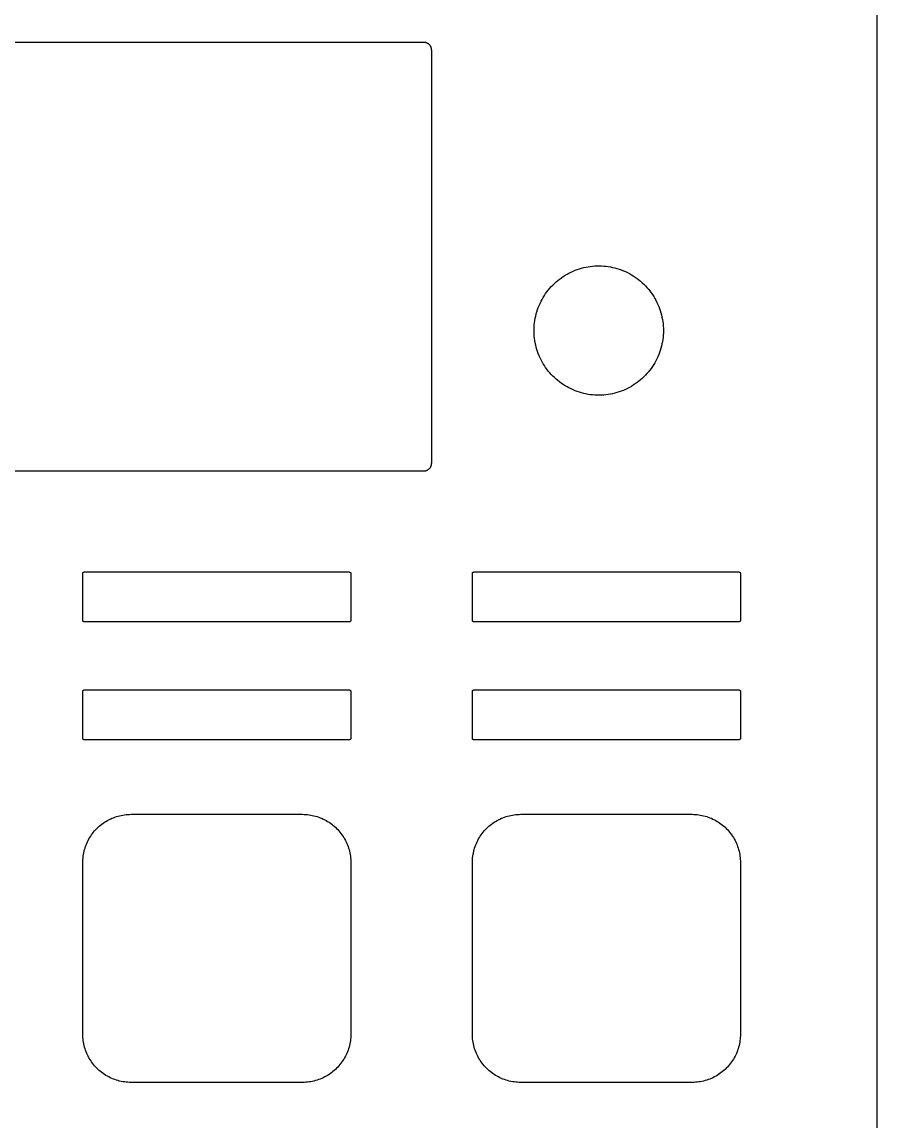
# Model space of a CAD drawing. Header units: millimetres. Extents: x -12 to 325, y -161 to 218.
# Drawn here: x 49.2 to 104.1, y 89.8 to 160.3 of the extents above; entities that cross this region are included whole.
import ezdxf

# ---------------------------------------------------------------- set-up
doc = ezdxf.new("R2010")
doc.units = ezdxf.units.MM
doc.header["$MEASUREMENT"] = 0
doc.layers.add('plot', color=12, linetype='Continuous', true_color=0xb80000)

msp = doc.modelspace()

# ---------------------------------------------------------------- linework, layer by layer
at = {"layer": 'plot'}
for points in [[(104.093, -4.16), (104.093, 166.34)], [(3.589, 159.035), (74.996, 159.035), (75.007, 159.035), (75.018, 159.035), (75.029, 159.034), (75.041, 159.033), (75.052, 159.032), (75.063, 159.03), (75.075, 159.029), (75.087, 159.027), (75.098, 159.024), (75.11, 159.022), (75.121, 159.019), (75.133, 159.016), (75.145, 159.012), (75.156, 159.009), (75.168, 159.004), (75.18, 159), (75.191, 158.995), (75.203, 158.99), (75.214, 158.985), (75.225, 158.979), (75.236, 158.973), (75.247, 158.967), (75.258, 158.96), (75.269, 158.954), (75.28, 158.946), (75.29, 158.939), (75.301, 158.931), (75.311, 158.923), (75.321, 158.915), (75.33, 158.906), (75.34, 158.898), (75.349, 158.889), (75.358, 158.879), (75.367, 158.87), (75.375, 158.86), (75.384, 158.85), (75.392, 158.84), (75.399, 158.83), (75.407, 158.819), (75.414, 158.809), (75.421, 158.798), (75.427, 158.787), (75.434, 158.776), (75.44, 158.765), (75.445, 158.753), (75.451, 158.742), (75.456, 158.731), (75.46, 158.719), (75.465, 158.708), (75.469, 158.696), (75.473, 158.684), (75.476, 158.673), (75.479, 158.661), (75.482, 158.649), (75.485, 158.638), (75.487, 158.626), (75.489, 158.615), (75.491, 158.603), (75.492, 158.591), (75.494, 158.58), (75.494, 158.569), (75.495, 158.557), (75.495, 158.546), (75.496, 158.535), (75.496, 131.996), (75.495, 131.985), (75.495, 131.973), (75.494, 131.962), (75.494, 131.951), (75.492, 131.939), (75.491, 131.928), (75.489, 131.916), (75.487, 131.905), (75.485, 131.893), (75.482, 131.881), (75.479, 131.87), (75.476, 131.858), (75.473, 131.846), (75.469, 131.835), (75.465, 131.823), (75.46, 131.812), (75.456, 131.8), (75.451, 131.789), (75.445, 131.777), (75.44, 131.766), (75.434, 131.755), (75.427, 131.744), (75.421, 131.733), (75.414, 131.722), (75.407, 131.711), (75.399, 131.701), (75.392, 131.691), (75.384, 131.681), (75.375, 131.671), (75.367, 131.661), (75.358, 131.651), (75.349, 131.642), (75.34, 131.633), (75.33, 131.624), (75.321, 131.616), (75.311, 131.608), (75.301, 131.6), (75.29, 131.592), (75.28, 131.584), (75.269, 131.577), (75.258, 131.57), (75.247, 131.564), (75.236, 131.557), (75.225, 131.552), (75.214, 131.546), (75.203, 131.541), (75.191, 131.536), (75.18, 131.531), (75.168, 131.526), (75.156, 131.522), (75.145, 131.518), (75.133, 131.515), (75.121, 131.512), (75.11, 131.509), (75.098, 131.506), (75.087, 131.504), (75.075, 131.502), (75.063, 131.5), (75.052, 131.499), (75.041, 131.498), (75.029, 131.497), (75.018, 131.496), (75.007, 131.496), (74.996, 131.496), (3.589, 131.496)], [(90.386, 140.524), (90.383, 140.38), (90.376, 140.236), (90.363, 140.093), (90.346, 139.95), (90.324, 139.808), (90.296, 139.666), (90.264, 139.526), (90.227, 139.387), (90.185, 139.249), (90.138, 139.112), (90.087, 138.978), (90.031, 138.845), (89.97, 138.714), (89.905, 138.586), (89.836, 138.46), (89.762, 138.336), (89.684, 138.215), (89.602, 138.097), (89.515, 137.981), (89.425, 137.869), (89.331, 137.76), (89.233, 137.654), (89.132, 137.552), (89.027, 137.453), (88.919, 137.358), (88.807, 137.267), (88.693, 137.18), (88.575, 137.096), (88.455, 137.017), (88.332, 136.942), (88.206, 136.872), (88.078, 136.806), (87.948, 136.744), (87.816, 136.687), (87.682, 136.634), (87.546, 136.586), (87.408, 136.543), (87.269, 136.505), (87.129, 136.472), (86.988, 136.443), (86.846, 136.419), (86.703, 136.401), (86.56, 136.387), (86.416, 136.378), (86.272, 136.374), (86.128, 136.376), (85.984, 136.382), (85.84, 136.393), (85.697, 136.409), (85.555, 136.431), (85.413, 136.457), (85.272, 136.488), (85.133, 136.524), (84.995, 136.564), (84.858, 136.61), (84.723, 136.66), (84.59, 136.715), (84.458, 136.774), (84.329, 136.838), (84.203, 136.907), (84.078, 136.979), (83.957, 137.056), (83.838, 137.137), (83.721, 137.223), (83.608, 137.312), (83.498, 137.405), (83.392, 137.502), (83.289, 137.603), (83.189, 137.707), (83.093, 137.814), (83.001, 137.925), (82.913, 138.039), (82.828, 138.155), (82.748, 138.275), (82.672, 138.398), (82.601, 138.522), (82.533, 138.65), (82.47, 138.779), (82.412, 138.911), (82.359, 139.045), (82.31, 139.18), (82.265, 139.317), (82.226, 139.456), (82.191, 139.596), (82.161, 139.737), (82.136, 139.879), (82.116, 140.021), (82.102, 140.165), (82.092, 140.308), (82.087, 140.452), (82.087, 140.596), (82.092, 140.74), (82.102, 140.884), (82.116, 141.027), (82.136, 141.17), (82.161, 141.312), (82.191, 141.453), (82.226, 141.593), (82.265, 141.731), (82.31, 141.868), (82.359, 142.004), (82.412, 142.137), (82.47, 142.269), (82.533, 142.399), (82.601, 142.526), (82.672, 142.651), (82.748, 142.773), (82.828, 142.893), (82.913, 143.01), (83.001, 143.124), (83.093, 143.235), (83.189, 143.342), (83.289, 143.446), (83.392, 143.547), (83.498, 143.643), (83.608, 143.737), (83.721, 143.826), (83.838, 143.911), (83.957, 143.992), (84.078, 144.069), (84.203, 144.142), (84.329, 144.21), (84.458, 144.274), (84.59, 144.334), (84.723, 144.389), (84.858, 144.439), (84.995, 144.484), (85.133, 144.525), (85.272, 144.561), (85.413, 144.592), (85.555, 144.618), (85.697, 144.639), (85.84, 144.655), (85.984, 144.667), (86.128, 144.673), (86.272, 144.674), (86.416, 144.67), (86.56, 144.662), (86.703, 144.648), (86.846, 144.629), (86.988, 144.606), (87.129, 144.577), (87.269, 144.544), (87.408, 144.505), (87.546, 144.462), (87.682, 144.414), (87.816, 144.362), (87.948, 144.305), (88.078, 144.243), (88.206, 144.177), (88.332, 144.106), (88.455, 144.031), (88.575, 143.952), (88.693, 143.869), (88.807, 143.782), (88.919, 143.69), (89.027, 143.595), (89.132, 143.497), (89.233, 143.394), (89.331, 143.289), (89.425, 143.18), (89.515, 143.067), (89.602, 142.952), (89.684, 142.834), (89.762, 142.713), (89.836, 142.589), (89.905, 142.463), (89.97, 142.334), (90.031, 142.203), (90.087, 142.071), (90.138, 141.936), (90.185, 141.8), (90.227, 141.662), (90.264, 141.523), (90.296, 141.382), (90.324, 141.241), (90.346, 141.099), (90.363, 140.956), (90.376, 140.812), (90.383, 140.668), (90.386, 140.524)], [(53.229, 121.833), (53.227, 121.833), (53.225, 121.833), (53.223, 121.833), (53.22, 121.834), (53.218, 121.834), (53.216, 121.834), (53.214, 121.835), (53.211, 121.835), (53.209, 121.835), (53.207, 121.836), (53.204, 121.836), (53.202, 121.837), (53.2, 121.838), (53.197, 121.839), (53.195, 121.839), (53.193, 121.84), (53.19, 121.841), (53.188, 121.842), (53.186, 121.843), (53.183, 121.844), (53.181, 121.846), (53.179, 121.847), (53.177, 121.848), (53.175, 121.85), (53.173, 121.851), (53.17, 121.852), (53.168, 121.854), (53.166, 121.856), (53.164, 121.857), (53.162, 121.859), (53.161, 121.861), (53.159, 121.863), (53.157, 121.864), (53.155, 121.866), (53.153, 121.868), (53.152, 121.87), (53.15, 121.872), (53.149, 121.874), (53.147, 121.876), (53.146, 121.879), (53.144, 121.881), (53.143, 121.883), (53.142, 121.885), (53.141, 121.887), (53.139, 121.89), (53.138, 121.892), (53.137, 121.894), (53.136, 121.896), (53.136, 121.899), (53.135, 121.901), (53.134, 121.903), (53.133, 121.906), (53.133, 121.908), (53.132, 121.91), (53.132, 121.913), (53.131, 121.915), (53.131, 121.917), (53.13, 121.92), (53.13, 121.922), (53.13, 121.924), (53.13, 121.927), (53.129, 121.929), (53.129, 121.931), (53.129, 121.933), (53.129, 124.933), (53.129, 124.935), (53.129, 124.938), (53.13, 124.94), (53.13, 124.942), (53.13, 124.945), (53.13, 124.947), (53.131, 124.949), (53.131, 124.951), (53.132, 124.954), (53.132, 124.956), (53.133, 124.958), (53.133, 124.961), (53.134, 124.963), (53.135, 124.965), (53.136, 124.968), (53.136, 124.97), (53.137, 124.972), (53.138, 124.975), (53.139, 124.977), (53.141, 124.979), (53.142, 124.981), (53.143, 124.984), (53.144, 124.986), (53.146, 124.988), (53.147, 124.99), (53.149, 124.992), (53.15, 124.994), (53.152, 124.996), (53.153, 124.998), (53.155, 125), (53.157, 125.002), (53.159, 125.004), (53.161, 125.006), (53.162, 125.008), (53.164, 125.009), (53.166, 125.011), (53.168, 125.012), (53.17, 125.014), (53.173, 125.016), (53.175, 125.017), (53.177, 125.018), (53.179, 125.02), (53.181, 125.021), (53.183, 125.022), (53.186, 125.023), (53.188, 125.024), (53.19, 125.025), (53.193, 125.026), (53.195, 125.027), (53.197, 125.028), (53.2, 125.029), (53.202, 125.029), (53.204, 125.03), (53.207, 125.031), (53.209, 125.031), (53.211, 125.032), (53.214, 125.032), (53.216, 125.032), (53.218, 125.033), (53.22, 125.033), (53.223, 125.033), (53.225, 125.033), (53.227, 125.033), (53.229, 125.033), (70.229, 125.033), (70.232, 125.033), (70.234, 125.033), (70.236, 125.033), (70.238, 125.033), (70.241, 125.033), (70.243, 125.032), (70.245, 125.032), (70.248, 125.032), (70.25, 125.031), (70.252, 125.031), (70.255, 125.03), (70.257, 125.029), (70.259, 125.029), (70.262, 125.028), (70.264, 125.027), (70.266, 125.026), (70.269, 125.025), (70.271, 125.024), (70.273, 125.023), (70.275, 125.022), (70.278, 125.021), (70.28, 125.02), (70.282, 125.018), (70.284, 125.017), (70.286, 125.016), (70.288, 125.014), (70.29, 125.012), (70.292, 125.011), (70.294, 125.009), (70.296, 125.008), (70.298, 125.006), (70.3, 125.004), (70.302, 125.002), (70.304, 125), (70.305, 124.998), (70.307, 124.996), (70.309, 124.994), (70.31, 124.992), (70.312, 124.99), (70.313, 124.988), (70.314, 124.986), (70.316, 124.984), (70.317, 124.981), (70.318, 124.979), (70.319, 124.977), (70.32, 124.975), (70.321, 124.972), (70.322, 124.97), (70.323, 124.968), (70.324, 124.965), (70.325, 124.963), (70.326, 124.961), (70.326, 124.958), (70.327, 124.956), (70.327, 124.954), (70.328, 124.951), (70.328, 124.949), (70.328, 124.947), (70.329, 124.945), (70.329, 124.942), (70.329, 124.94), (70.329, 124.938), (70.329, 124.935), (70.329, 124.933), (70.329, 121.933), (70.329, 121.931), (70.329, 121.929), (70.329, 121.927), (70.329, 121.924), (70.329, 121.922), (70.328, 121.92), (70.328, 121.917), (70.328, 121.915), (70.327, 121.913), (70.327, 121.91), (70.326, 121.908), (70.326, 121.906), (70.325, 121.903), (70.324, 121.901), (70.323, 121.899), (70.322, 121.896), (70.321, 121.894), (70.32, 121.892), (70.319, 121.89), (70.318, 121.887), (70.317, 121.885), (70.316, 121.883), (70.314, 121.881), (70.313, 121.879), (70.312, 121.876), (70.31, 121.874), (70.309, 121.872), (70.307, 121.87), (70.305, 121.868), (70.304, 121.866), (70.302, 121.864), (70.3, 121.863), (70.298, 121.861), (70.296, 121.859), (70.294, 121.857), (70.292, 121.856), (70.29, 121.854), (70.288, 121.852), (70.286, 121.851), (70.284, 121.85), (70.282, 121.848), (70.28, 121.847), (70.278, 121.846), (70.275, 121.844), (70.273, 121.843), (70.271, 121.842), (70.269, 121.841), (70.266, 121.84), (70.264, 121.839), (70.262, 121.839), (70.259, 121.838), (70.257, 121.837), (70.255, 121.836), (70.252, 121.836), (70.25, 121.835), (70.248, 121.835), (70.245, 121.835), (70.243, 121.834), (70.241, 121.834), (70.238, 121.834), (70.236, 121.833), (70.234, 121.833), (70.232, 121.833), (70.229, 121.833), (53.229, 121.833)], [(78.229, 121.833), (78.227, 121.833), (78.225, 121.833), (78.223, 121.833), (78.22, 121.834), (78.218, 121.834), (78.216, 121.834), (78.214, 121.835), (78.211, 121.835), (78.209, 121.835), (78.207, 121.836), (78.204, 121.836), (78.202, 121.837), (78.2, 121.838), (78.197, 121.839), (78.195, 121.839), (78.193, 121.84), (78.19, 121.841), (78.188, 121.842), (78.186, 121.843), (78.183, 121.844), (78.181, 121.846), (78.179, 121.847), (78.177, 121.848), (78.175, 121.85), (78.173, 121.851), (78.17, 121.852), (78.168, 121.854), (78.166, 121.856), (78.164, 121.857), (78.162, 121.859), (78.161, 121.861), (78.159, 121.863), (78.157, 121.864), (78.155, 121.866), (78.153, 121.868), (78.152, 121.87), (78.15, 121.872), (78.149, 121.874), (78.147, 121.876), (78.146, 121.879), (78.144, 121.881), (78.143, 121.883), (78.142, 121.885), (78.141, 121.887), (78.139, 121.89), (78.138, 121.892), (78.137, 121.894), (78.136, 121.896), (78.136, 121.899), (78.135, 121.901), (78.134, 121.903), (78.133, 121.906), (78.133, 121.908), (78.132, 121.91), (78.132, 121.913), (78.131, 121.915), (78.131, 121.917), (78.13, 121.92), (78.13, 121.922), (78.13, 121.924), (78.13, 121.927), (78.129, 121.929), (78.129, 121.931), (78.129, 121.933), (78.129, 124.933), (78.129, 124.935), (78.129, 124.938), (78.13, 124.94), (78.13, 124.942), (78.13, 124.945), (78.13, 124.947), (78.131, 124.949), (78.131, 124.951), (78.132, 124.954), (78.132, 124.956), (78.133, 124.958), (78.133, 124.961), (78.134, 124.963), (78.135, 124.965), (78.136, 124.968), (78.136, 124.97), (78.137, 124.972), (78.138, 124.975), (78.139, 124.977), (78.141, 124.979), (78.142, 124.981), (78.143, 124.984), (78.144, 124.986), (78.146, 124.988), (78.147, 124.99), (78.149, 124.992), (78.15, 124.994), (78.152, 124.996), (78.153, 124.998), (78.155, 125), (78.157, 125.002), (78.159, 125.004), (78.161, 125.006), (78.162, 125.008), (78.164, 125.009), (78.166, 125.011), (78.168, 125.012), (78.17, 125.014), (78.173, 125.016), (78.175, 125.017), (78.177, 125.018), (78.179, 125.02), (78.181, 125.021), (78.183, 125.022), (78.186, 125.023), (78.188, 125.024), (78.19, 125.025), (78.193, 125.026), (78.195, 125.027), (78.197, 125.028), (78.2, 125.029), (78.202, 125.029), (78.204, 125.03), (78.207, 125.031), (78.209, 125.031), (78.211, 125.032), (78.214, 125.032), (78.216, 125.032), (78.218, 125.033), (78.22, 125.033), (78.223, 125.033), (78.225, 125.033), (78.227, 125.033), (78.229, 125.033), (95.229, 125.033), (95.232, 125.033), (95.234, 125.033), (95.236, 125.033), (95.238, 125.033), (95.241, 125.033), (95.243, 125.032), (95.245, 125.032), (95.248, 125.032), (95.25, 125.031), (95.252, 125.031), (95.255, 125.03), (95.257, 125.029), (95.259, 125.029), (95.262, 125.028), (95.264, 125.027), (95.266, 125.026), (95.269, 125.025), (95.271, 125.024), (95.273, 125.023), (95.275, 125.022), (95.278, 125.021), (95.28, 125.02), (95.282, 125.018), (95.284, 125.017), (95.286, 125.016), (95.288, 125.014), (95.29, 125.012), (95.292, 125.011), (95.294, 125.009), (95.296, 125.008), (95.298, 125.006), (95.3, 125.004), (95.302, 125.002), (95.304, 125), (95.305, 124.998), (95.307, 124.996), (95.309, 124.994), (95.31, 124.992), (95.312, 124.99), (95.313, 124.988), (95.314, 124.986), (95.316, 124.984), (95.317, 124.981), (95.318, 124.979), (95.319, 124.977), (95.32, 124.975), (95.321, 124.972), (95.322, 124.97), (95.323, 124.968), (95.324, 124.965), (95.325, 124.963), (95.326, 124.961), (95.326, 124.958), (95.327, 124.956), (95.327, 124.954), (95.328, 124.951), (95.328, 124.949), (95.328, 124.947), (95.329, 124.945), (95.329, 124.942), (95.329, 124.94), (95.329, 124.938), (95.329, 124.935), (95.329, 124.933), (95.329, 121.933), (95.329, 121.931), (95.329, 121.929), (95.329, 121.927), (95.329, 121.924), (95.329, 121.922), (95.328, 121.92), (95.328, 121.917), (95.328, 121.915), (95.327, 121.913), (95.327, 121.91), (95.326, 121.908), (95.326, 121.906), (95.325, 121.903), (95.324, 121.901), (95.323, 121.899), (95.322, 121.896), (95.321, 121.894), (95.32, 121.892), (95.319, 121.89), (95.318, 121.887), (95.317, 121.885), (95.316, 121.883), (95.314, 121.881), (95.313, 121.879), (95.312, 121.876), (95.31, 121.874), (95.309, 121.872), (95.307, 121.87), (95.305, 121.868), (95.304, 121.866), (95.302, 121.864), (95.3, 121.863), (95.298, 121.861), (95.296, 121.859), (95.294, 121.857), (95.292, 121.856), (95.29, 121.854), (95.288, 121.852), (95.286, 121.851), (95.284, 121.85), (95.282, 121.848), (95.28, 121.847), (95.278, 121.846), (95.275, 121.844), (95.273, 121.843), (95.271, 121.842), (95.269, 121.841), (95.266, 121.84), (95.264, 121.839), (95.262, 121.839), (95.259, 121.838), (95.257, 121.837), (95.255, 121.836), (95.252, 121.836), (95.25, 121.835), (95.248, 121.835), (95.245, 121.835), (95.243, 121.834), (95.241, 121.834), (95.238, 121.834), (95.236, 121.833), (95.234, 121.833), (95.232, 121.833), (95.229, 121.833), (78.229, 121.833)], [(53.229, 114.265), (53.227, 114.265), (53.225, 114.266), (53.223, 114.266), (53.22, 114.266), (53.218, 114.266), (53.216, 114.266), (53.214, 114.267), (53.211, 114.267), (53.209, 114.268), (53.207, 114.268), (53.204, 114.269), (53.202, 114.269), (53.2, 114.27), (53.197, 114.271), (53.195, 114.272), (53.193, 114.272), (53.19, 114.273), (53.188, 114.274), (53.186, 114.275), (53.183, 114.277), (53.181, 114.278), (53.179, 114.279), (53.177, 114.28), (53.175, 114.282), (53.173, 114.283), (53.17, 114.285), (53.168, 114.286), (53.166, 114.288), (53.164, 114.289), (53.162, 114.291), (53.161, 114.293), (53.159, 114.295), (53.157, 114.297), (53.155, 114.298), (53.153, 114.3), (53.152, 114.302), (53.15, 114.304), (53.149, 114.306), (53.147, 114.309), (53.146, 114.311), (53.144, 114.313), (53.143, 114.315), (53.142, 114.317), (53.141, 114.319), (53.139, 114.322), (53.138, 114.324), (53.137, 114.326), (53.136, 114.329), (53.136, 114.331), (53.135, 114.333), (53.134, 114.336), (53.133, 114.338), (53.133, 114.34), (53.132, 114.343), (53.132, 114.345), (53.131, 114.347), (53.131, 114.35), (53.13, 114.352), (53.13, 114.354), (53.13, 114.356), (53.13, 114.359), (53.129, 114.361), (53.129, 114.363), (53.129, 114.365), (53.129, 117.365), (53.129, 117.368), (53.129, 117.37), (53.13, 117.372), (53.13, 117.374), (53.13, 117.377), (53.13, 117.379), (53.131, 117.381), (53.131, 117.384), (53.132, 117.386), (53.132, 117.388), (53.133, 117.391), (53.133, 117.393), (53.134, 117.395), (53.135, 117.398), (53.136, 117.4), (53.136, 117.402), (53.137, 117.405), (53.138, 117.407), (53.139, 117.409), (53.141, 117.411), (53.142, 117.414), (53.143, 117.416), (53.144, 117.418), (53.146, 117.42), (53.147, 117.422), (53.149, 117.424), (53.15, 117.426), (53.152, 117.428), (53.153, 117.43), (53.155, 117.432), (53.157, 117.434), (53.159, 117.436), (53.161, 117.438), (53.162, 117.44), (53.164, 117.441), (53.166, 117.443), (53.168, 117.445), (53.17, 117.446), (53.173, 117.448), (53.175, 117.449), (53.177, 117.45), (53.179, 117.452), (53.181, 117.453), (53.183, 117.454), (53.186, 117.455), (53.188, 117.456), (53.19, 117.457), (53.193, 117.458), (53.195, 117.459), (53.197, 117.46), (53.2, 117.461), (53.202, 117.462), (53.204, 117.462), (53.207, 117.463), (53.209, 117.463), (53.211, 117.464), (53.214, 117.464), (53.216, 117.464), (53.218, 117.465), (53.22, 117.465), (53.223, 117.465), (53.225, 117.465), (53.227, 117.465), (53.229, 117.465), (70.229, 117.465), (70.232, 117.465), (70.234, 117.465), (70.236, 117.465), (70.238, 117.465), (70.241, 117.465), (70.243, 117.464), (70.245, 117.464), (70.248, 117.464), (70.25, 117.463), (70.252, 117.463), (70.255, 117.462), (70.257, 117.462), (70.259, 117.461), (70.262, 117.46), (70.264, 117.459), (70.266, 117.458), (70.269, 117.457), (70.271, 117.456), (70.273, 117.455), (70.275, 117.454), (70.278, 117.453), (70.28, 117.452), (70.282, 117.45), (70.284, 117.449), (70.286, 117.448), (70.288, 117.446), (70.29, 117.445), (70.292, 117.443), (70.294, 117.441), (70.296, 117.44), (70.298, 117.438), (70.3, 117.436), (70.302, 117.434), (70.304, 117.432), (70.305, 117.43), (70.307, 117.428), (70.309, 117.426), (70.31, 117.424), (70.312, 117.422), (70.313, 117.42), (70.314, 117.418), (70.316, 117.416), (70.317, 117.414), (70.318, 117.411), (70.319, 117.409), (70.32, 117.407), (70.321, 117.405), (70.322, 117.402), (70.323, 117.4), (70.324, 117.398), (70.325, 117.395), (70.326, 117.393), (70.326, 117.391), (70.327, 117.388), (70.327, 117.386), (70.328, 117.384), (70.328, 117.381), (70.328, 117.379), (70.329, 117.377), (70.329, 117.374), (70.329, 117.372), (70.329, 117.37), (70.329, 117.368), (70.329, 117.365), (70.329, 114.365), (70.329, 114.363), (70.329, 114.361), (70.329, 114.359), (70.329, 114.356), (70.329, 114.354), (70.328, 114.352), (70.328, 114.35), (70.328, 114.347), (70.327, 114.345), (70.327, 114.343), (70.326, 114.34), (70.326, 114.338), (70.325, 114.336), (70.324, 114.333), (70.323, 114.331), (70.322, 114.329), (70.321, 114.326), (70.32, 114.324), (70.319, 114.322), (70.318, 114.319), (70.317, 114.317), (70.316, 114.315), (70.314, 114.313), (70.313, 114.311), (70.312, 114.309), (70.31, 114.306), (70.309, 114.304), (70.307, 114.302), (70.305, 114.3), (70.304, 114.298), (70.302, 114.297), (70.3, 114.295), (70.298, 114.293), (70.296, 114.291), (70.294, 114.289), (70.292, 114.288), (70.29, 114.286), (70.288, 114.285), (70.286, 114.283), (70.284, 114.282), (70.282, 114.28), (70.28, 114.279), (70.278, 114.278), (70.275, 114.277), (70.273, 114.275), (70.271, 114.274), (70.269, 114.273), (70.266, 114.272), (70.264, 114.272), (70.262, 114.271), (70.259, 114.27), (70.257, 114.269), (70.255, 114.269), (70.252, 114.268), (70.25, 114.268), (70.248, 114.267), (70.245, 114.267), (70.243, 114.266), (70.241, 114.266), (70.238, 114.266), (70.236, 114.266), (70.234, 114.266), (70.232, 114.265), (70.229, 114.265), (53.229, 114.265)], [(78.229, 114.265), (78.227, 114.265), (78.225, 114.266), (78.223, 114.266), (78.22, 114.266), (78.218, 114.266), (78.216, 114.266), (78.214, 114.267), (78.211, 114.267), (78.209, 114.268), (78.207, 114.268), (78.204, 114.269), (78.202, 114.269), (78.2, 114.27), (78.197, 114.271), (78.195, 114.272), (78.193, 114.272), (78.19, 114.273), (78.188, 114.274), (78.186, 114.275), (78.183, 114.277), (78.181, 114.278), (78.179, 114.279), (78.177, 114.28), (78.175, 114.282), (78.173, 114.283), (78.17, 114.285), (78.168, 114.286), (78.166, 114.288), (78.164, 114.289), (78.162, 114.291), (78.161, 114.293), (78.159, 114.295), (78.157, 114.297), (78.155, 114.298), (78.153, 114.3), (78.152, 114.302), (78.15, 114.304), (78.149, 114.306), (78.147, 114.309), (78.146, 114.311), (78.144, 114.313), (78.143, 114.315), (78.142, 114.317), (78.141, 114.319), (78.139, 114.322), (78.138, 114.324), (78.137, 114.326), (78.136, 114.329), (78.136, 114.331), (78.135, 114.333), (78.134, 114.336), (78.133, 114.338), (78.133, 114.34), (78.132, 114.343), (78.132, 114.345), (78.131, 114.347), (78.131, 114.35), (78.13, 114.352), (78.13, 114.354), (78.13, 114.356), (78.13, 114.359), (78.129, 114.361), (78.129, 114.363), (78.129, 114.365), (78.129, 117.365), (78.129, 117.368), (78.129, 117.37), (78.13, 117.372), (78.13, 117.374), (78.13, 117.377), (78.13, 117.379), (78.131, 117.381), (78.131, 117.384), (78.132, 117.386), (78.132, 117.388), (78.133, 117.391), (78.133, 117.393), (78.134, 117.395), (78.135, 117.398), (78.136, 117.4), (78.136, 117.402), (78.137, 117.405), (78.138, 117.407), (78.139, 117.409), (78.141, 117.411), (78.142, 117.414), (78.143, 117.416), (78.144, 117.418), (78.146, 117.42), (78.147, 117.422), (78.149, 117.424), (78.15, 117.426), (78.152, 117.428), (78.153, 117.43), (78.155, 117.432), (78.157, 117.434), (78.159, 117.436), (78.161, 117.438), (78.162, 117.44), (78.164, 117.441), (78.166, 117.443), (78.168, 117.445), (78.17, 117.446), (78.173, 117.448), (78.175, 117.449), (78.177, 117.45), (78.179, 117.452), (78.181, 117.453), (78.183, 117.454), (78.186, 117.455), (78.188, 117.456), (78.19, 117.457), (78.193, 117.458), (78.195, 117.459), (78.197, 117.46), (78.2, 117.461), (78.202, 117.462), (78.204, 117.462), (78.207, 117.463), (78.209, 117.463), (78.211, 117.464), (78.214, 117.464), (78.216, 117.464), (78.218, 117.465), (78.22, 117.465), (78.223, 117.465), (78.225, 117.465), (78.227, 117.465), (78.229, 117.465), (95.229, 117.465), (95.232, 117.465), (95.234, 117.465), (95.236, 117.465), (95.238, 117.465), (95.241, 117.465), (95.243, 117.464), (95.245, 117.464), (95.248, 117.464), (95.25, 117.463), (95.252, 117.463), (95.255, 117.462), (95.257, 117.462), (95.259, 117.461), (95.262, 117.46), (95.264, 117.459), (95.266, 117.458), (95.269, 117.457), (95.271, 117.456), (95.273, 117.455), (95.275, 117.454), (95.278, 117.453), (95.28, 117.452), (95.282, 117.45), (95.284, 117.449), (95.286, 117.448), (95.288, 117.446), (95.29, 117.445), (95.292, 117.443), (95.294, 117.441), (95.296, 117.44), (95.298, 117.438), (95.3, 117.436), (95.302, 117.434), (95.304, 117.432), (95.305, 117.43), (95.307, 117.428), (95.309, 117.426), (95.31, 117.424), (95.312, 117.422), (95.313, 117.42), (95.314, 117.418), (95.316, 117.416), (95.317, 117.414), (95.318, 117.411), (95.319, 117.409), (95.32, 117.407), (95.321, 117.405), (95.322, 117.402), (95.323, 117.4), (95.324, 117.398), (95.325, 117.395), (95.326, 117.393), (95.326, 117.391), (95.327, 117.388), (95.327, 117.386), (95.328, 117.384), (95.328, 117.381), (95.328, 117.379), (95.329, 117.377), (95.329, 117.374), (95.329, 117.372), (95.329, 117.37), (95.329, 117.368), (95.329, 117.365), (95.329, 114.365), (95.329, 114.363), (95.329, 114.361), (95.329, 114.359), (95.329, 114.356), (95.329, 114.354), (95.328, 114.352), (95.328, 114.35), (95.328, 114.347), (95.327, 114.345), (95.327, 114.343), (95.326, 114.34), (95.326, 114.338), (95.325, 114.336), (95.324, 114.333), (95.323, 114.331), (95.322, 114.329), (95.321, 114.326), (95.32, 114.324), (95.319, 114.322), (95.318, 114.319), (95.317, 114.317), (95.316, 114.315), (95.314, 114.313), (95.313, 114.311), (95.312, 114.309), (95.31, 114.306), (95.309, 114.304), (95.307, 114.302), (95.305, 114.3), (95.304, 114.298), (95.302, 114.297), (95.3, 114.295), (95.298, 114.293), (95.296, 114.291), (95.294, 114.289), (95.292, 114.288), (95.29, 114.286), (95.288, 114.285), (95.286, 114.283), (95.284, 114.282), (95.282, 114.28), (95.28, 114.279), (95.278, 114.278), (95.275, 114.277), (95.273, 114.275), (95.271, 114.274), (95.269, 114.273), (95.266, 114.272), (95.264, 114.272), (95.262, 114.271), (95.259, 114.27), (95.257, 114.269), (95.255, 114.269), (95.252, 114.268), (95.25, 114.268), (95.248, 114.267), (95.245, 114.267), (95.243, 114.266), (95.241, 114.266), (95.238, 114.266), (95.236, 114.266), (95.234, 114.266), (95.232, 114.265), (95.229, 114.265), (78.229, 114.265)], [(53.129, 106.384), (53.131, 106.49), (53.137, 106.596), (53.146, 106.701), (53.158, 106.806), (53.174, 106.911), (53.194, 107.015), (53.218, 107.118), (53.244, 107.221), (53.275, 107.322), (53.308, 107.422), (53.346, 107.521), (53.386, 107.619), (53.43, 107.716), (53.477, 107.81), (53.527, 107.904), (53.581, 107.995), (53.637, 108.084), (53.697, 108.172), (53.759, 108.257), (53.825, 108.341), (53.893, 108.422), (53.964, 108.5), (54.037, 108.576), (54.113, 108.65), (54.192, 108.721), (54.273, 108.789), (54.356, 108.854), (54.442, 108.917), (54.529, 108.976), (54.619, 109.033), (54.71, 109.086), (54.803, 109.137), (54.898, 109.184), (54.994, 109.228), (55.092, 109.268), (55.191, 109.305), (55.292, 109.339), (55.393, 109.369), (55.495, 109.396), (55.599, 109.419), (55.703, 109.439), (55.807, 109.455), (55.912, 109.468), (56.018, 109.477), (56.124, 109.482), (56.229, 109.484)], [(56.229, 109.484), (67.229, 109.484)], [(67.229, 109.484), (67.335, 109.482), (67.441, 109.477), (67.546, 109.468), (67.652, 109.455), (67.756, 109.439), (67.86, 109.419), (67.963, 109.396), (68.066, 109.369), (68.167, 109.339), (68.268, 109.305), (68.367, 109.268), (68.464, 109.228), (68.561, 109.184), (68.656, 109.137), (68.749, 109.086), (68.84, 109.033), (68.93, 108.976), (69.017, 108.917), (69.103, 108.854), (69.186, 108.789), (69.267, 108.721), (69.345, 108.65), (69.421, 108.576), (69.495, 108.5), (69.566, 108.422), (69.634, 108.341), (69.699, 108.257), (69.762, 108.172), (69.822, 108.084), (69.878, 107.995), (69.932, 107.904), (69.982, 107.81), (70.029, 107.716), (70.073, 107.619), (70.113, 107.521), (70.15, 107.422), (70.184, 107.322), (70.214, 107.221), (70.241, 107.118), (70.265, 107.015), (70.284, 106.911), (70.301, 106.806), (70.313, 106.701), (70.322, 106.596), (70.328, 106.49), (70.329, 106.384)], [(78.129, 106.384), (78.131, 106.49), (78.137, 106.596), (78.146, 106.701), (78.158, 106.806), (78.174, 106.911), (78.194, 107.015), (78.218, 107.118), (78.244, 107.221), (78.275, 107.322), (78.308, 107.422), (78.346, 107.521), (78.386, 107.619), (78.43, 107.716), (78.477, 107.81), (78.527, 107.904), (78.581, 107.995), (78.637, 108.084), (78.697, 108.172), (78.759, 108.257), (78.825, 108.341), (78.893, 108.422), (78.964, 108.5), (79.037, 108.576), (79.113, 108.65), (79.192, 108.721), (79.273, 108.789), (79.356, 108.854), (79.442, 108.917), (79.529, 108.976), (79.619, 109.033), (79.71, 109.086), (79.803, 109.137), (79.898, 109.184), (79.994, 109.228), (80.092, 109.268), (80.191, 109.305), (80.292, 109.339), (80.393, 109.369), (80.495, 109.396), (80.599, 109.419), (80.703, 109.439), (80.807, 109.455), (80.912, 109.468), (81.018, 109.477), (81.124, 109.482), (81.229, 109.484)], [(81.229, 109.484), (92.229, 109.484)], [(92.229, 109.484), (92.335, 109.482), (92.441, 109.477), (92.546, 109.468), (92.652, 109.455), (92.756, 109.439), (92.86, 109.419), (92.963, 109.396), (93.066, 109.369), (93.167, 109.339), (93.268, 109.305), (93.367, 109.268), (93.464, 109.228), (93.561, 109.184), (93.656, 109.137), (93.749, 109.086), (93.84, 109.033), (93.93, 108.976), (94.017, 108.917), (94.103, 108.854), (94.186, 108.789), (94.267, 108.721), (94.345, 108.65), (94.421, 108.576), (94.495, 108.5), (94.566, 108.422), (94.634, 108.341), (94.699, 108.257), (94.762, 108.172), (94.822, 108.084), (94.878, 107.995), (94.932, 107.904), (94.982, 107.81), (95.029, 107.716), (95.073, 107.619), (95.113, 107.521), (95.15, 107.422), (95.184, 107.322), (95.214, 107.221), (95.241, 107.118), (95.265, 107.015), (95.284, 106.911), (95.301, 106.806), (95.313, 106.701), (95.322, 106.596), (95.328, 106.49), (95.329, 106.384)], [(53.129, 95.384), (53.129, 106.384)], [(70.329, 106.384), (70.329, 95.384)], [(78.129, 95.384), (78.129, 106.384)], [(95.329, 106.384), (95.329, 95.384)], [(56.229, 92.284), (56.124, 92.286), (56.018, 92.291), (55.912, 92.3), (55.807, 92.313), (55.703, 92.329), (55.599, 92.349), (55.495, 92.372), (55.393, 92.399), (55.292, 92.429), (55.191, 92.463), (55.092, 92.5), (54.994, 92.541), (54.898, 92.585), (54.803, 92.632), (54.71, 92.682), (54.619, 92.736), (54.529, 92.792), (54.442, 92.852), (54.356, 92.914), (54.273, 92.979), (54.192, 93.048), (54.113, 93.119), (54.037, 93.192), (53.964, 93.268), (53.893, 93.347), (53.825, 93.428), (53.759, 93.511), (53.697, 93.596), (53.637, 93.684), (53.581, 93.773), (53.527, 93.865), (53.477, 93.958), (53.43, 94.053), (53.386, 94.149), (53.346, 94.247), (53.308, 94.346), (53.275, 94.446), (53.244, 94.548), (53.218, 94.65), (53.194, 94.753), (53.174, 94.857), (53.158, 94.962), (53.146, 95.067), (53.137, 95.173), (53.131, 95.278), (53.129, 95.384)], [(70.329, 95.384), (70.328, 95.278), (70.322, 95.173), (70.313, 95.067), (70.301, 94.962), (70.284, 94.857), (70.265, 94.753), (70.241, 94.65), (70.214, 94.548), (70.184, 94.446), (70.15, 94.346), (70.113, 94.247), (70.073, 94.149), (70.029, 94.053), (69.982, 93.958), (69.932, 93.865), (69.878, 93.773), (69.822, 93.684), (69.762, 93.596), (69.699, 93.511), (69.634, 93.428), (69.566, 93.347), (69.495, 93.268), (69.421, 93.192), (69.345, 93.119), (69.267, 93.048), (69.186, 92.979), (69.103, 92.914), (69.017, 92.852), (68.93, 92.792), (68.84, 92.736), (68.749, 92.682), (68.656, 92.632), (68.561, 92.585), (68.464, 92.541), (68.367, 92.5), (68.268, 92.463), (68.167, 92.429), (68.066, 92.399), (67.963, 92.372), (67.86, 92.349), (67.756, 92.329), (67.652, 92.313), (67.546, 92.3), (67.441, 92.291), (67.335, 92.286), (67.229, 92.284)], [(81.229, 92.284), (81.124, 92.286), (81.018, 92.291), (80.912, 92.3), (80.807, 92.313), (80.703, 92.329), (80.599, 92.349), (80.495, 92.372), (80.393, 92.399), (80.292, 92.429), (80.191, 92.463), (80.092, 92.5), (79.994, 92.541), (79.898, 92.585), (79.803, 92.632), (79.71, 92.682), (79.619, 92.736), (79.529, 92.792), (79.442, 92.852), (79.356, 92.914), (79.273, 92.979), (79.192, 93.048), (79.113, 93.119), (79.037, 93.192), (78.964, 93.268), (78.893, 93.347), (78.825, 93.428), (78.759, 93.511), (78.697, 93.596), (78.637, 93.684), (78.581, 93.773), (78.527, 93.865), (78.477, 93.958), (78.43, 94.053), (78.386, 94.149), (78.346, 94.247), (78.308, 94.346), (78.275, 94.446), (78.244, 94.548), (78.218, 94.65), (78.194, 94.753), (78.174, 94.857), (78.158, 94.962), (78.146, 95.067), (78.137, 95.173), (78.131, 95.278), (78.129, 95.384)], [(95.329, 95.384), (95.328, 95.278), (95.322, 95.173), (95.313, 95.067), (95.301, 94.962), (95.284, 94.857), (95.265, 94.753), (95.241, 94.65), (95.214, 94.548), (95.184, 94.446), (95.15, 94.346), (95.113, 94.247), (95.073, 94.149), (95.029, 94.053), (94.982, 93.958), (94.932, 93.865), (94.878, 93.773), (94.822, 93.684), (94.762, 93.596), (94.699, 93.511), (94.634, 93.428), (94.566, 93.347), (94.495, 93.268), (94.421, 93.192), (94.345, 93.119), (94.267, 93.048), (94.186, 92.979), (94.103, 92.914), (94.017, 92.852), (93.93, 92.792), (93.84, 92.736), (93.749, 92.682), (93.656, 92.632), (93.561, 92.585), (93.464, 92.541), (93.367, 92.5), (93.268, 92.463), (93.167, 92.429), (93.066, 92.399), (92.963, 92.372), (92.86, 92.349), (92.756, 92.329), (92.652, 92.313), (92.546, 92.3), (92.441, 92.291), (92.335, 92.286), (92.229, 92.284)], [(67.229, 92.284), (56.229, 92.284)], [(92.229, 92.284), (81.229, 92.284)]]:
    msp.add_lwpolyline(points, dxfattribs=at)

doc.saveas('drawing.dxf')
